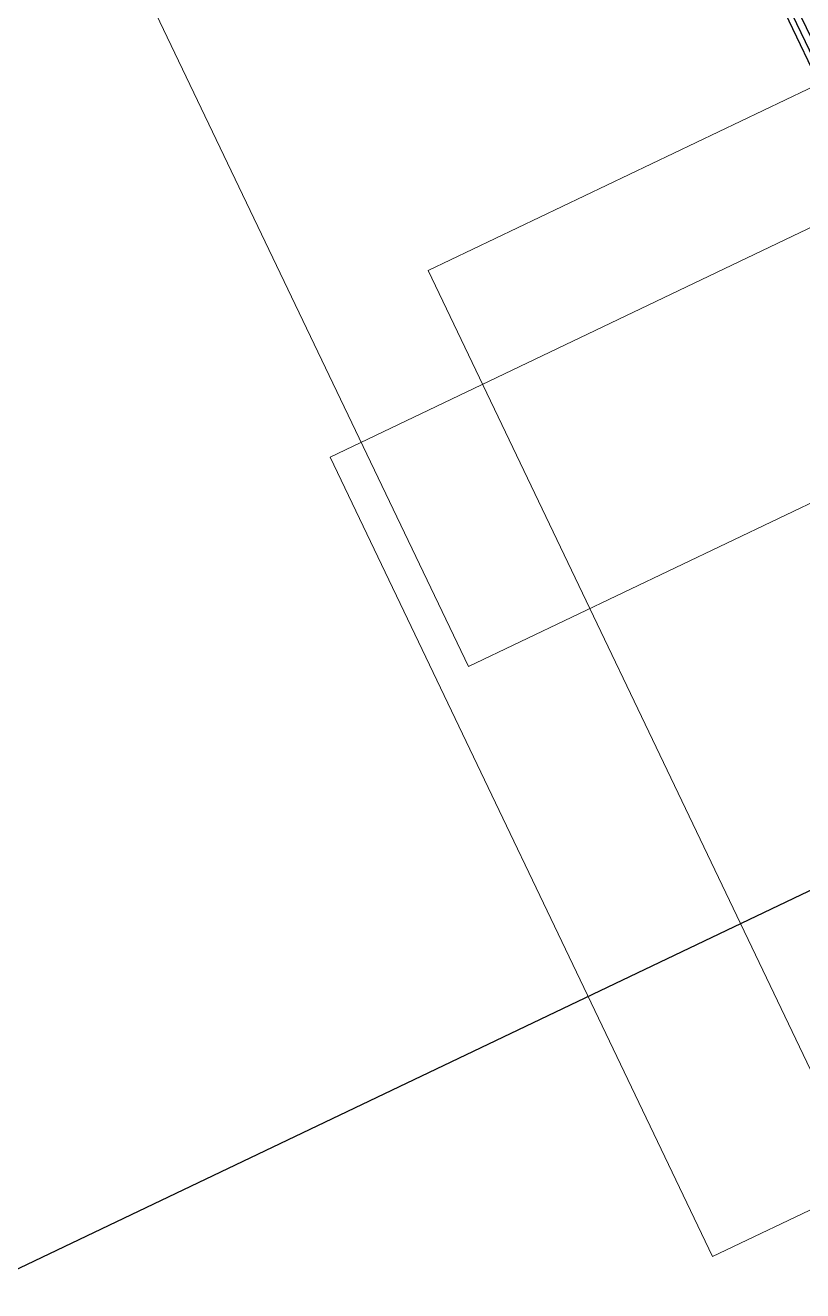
# Model space of a CAD drawing. Header units: metres. Extents: x 679304 to 680626, y 2747329 to 2750056.
# Drawn here: x 679532.677 to 679533.554, y 2747443.965 to 2747445.393 of the extents above; entities that cross this region are included whole.
import ezdxf

# ---------------------------------------------------------------- set-up
doc = ezdxf.new("R2010")
doc.units = ezdxf.units.M
doc.header["$XCLIPFRAME"] = 0
doc.layers.add('02-L-SEC-Shrubs', color=252, linetype='Continuous', lineweight=0, transparency=0.2)
doc.layers.add('3-TR terra compactada', color=45, linetype='Continuous', lineweight=0)
for name, color, linetype, true_color in [('SL_TREE_ACACIA_PYCNANTHA', 52, 'Continuous', 0xe0e000), ('SL_TREE_BOMBAX_CEIBA', 24, 'Continuous', 0x8f2400), ('SL_TREE_PROSOPIS_CINERARIA', 66, 'Continuous', 0x5f7f00)]:
    doc.layers.add(name, color=color, linetype=linetype, true_color=true_color)
picture_1 = doc.add_image_def('image3.png', size_in_pixel=(1135, 973))
picture_2 = doc.add_image_def('image1.png', size_in_pixel=(900, 793))
picture_3 = doc.add_image_def('image2.png', size_in_pixel=(716, 586))
picture_4 = doc.add_image_def('image5.png', size_in_pixel=(354, 263))
picture_5 = doc.add_image_def('image6.png', size_in_pixel=(393, 306))
picture_6 = doc.add_image_def('image8.png', size_in_pixel=(525, 309))

# ---------------------------------------------------------------- blocks, each defined once
blk = doc.blocks.new('General Section WaterFalls')
at = {"layer": '3-TR terra compactada'}
h = blk.add_hatch(dxfattribs=at)
h.set_pattern_fill('LINE', color=256, scale=0.0075)
h.set_pattern_definition([(360, (-1.593222050461918, -1.450000001117587), (0, 0.0238125), [])])
edge = h.paths.add_edge_path(flags=16)
edge.add_arc((87.91270721703766, -34.89102650922723), 0.0300000000000011, 0, 360)
h.paths.add_polyline_path([(60.86794612370431, -34.06345526850782), (60.86794612370431, -34.8165326055605), (77.28848761087283, -34.81653260439634), (77.28848760994151, -35.96653260430321), (94.02980208816007, -35.96653260337189), (94.02346620196477, -34.53352967253886), (88.77741158520803, -34.42881766473874), (88.7764219455421, -34.4783984052483), (88.67512278445065, -34.85645277681761), (84.06023222394288, -34.76436978625134), (83.96552849235012, -34.41241660504602), (83.95774579746649, -34.38224918977358), (83.95875280490145, -34.33179827523418), (79.98875382728875, -34.25026744417846), (79.98875382775441, -35.78771875007078), (77.43852502759546, -35.78771875007078), (77.43852502852678, -35.43748732609675), (78.61814005719498, -35.43770227907226), (78.05505687510595, -33.4629564518109), (67.10211191978306, -33.3788115279749), (67.01179703883827, -33.17811179091223), (66.85097349714488, -33.17687627975829), (63.56725041614845, -33.15126436809078), (63.56725041707978, -34.70336046814919), (61.01713174395263, -34.70336046768352), (61.0171317444183, -34.35336060426198), (62.10765844490379, -34.35336060402915), (61.58575402200222, -32.50950451311656), (50.68157043308019, -32.42573419259861), (50.59114177431911, -32.2250335814897), (50.42511908290908, -32.2237581287045), (47.14811543934047, -32.19819437991828), (47.14721526950597, -33.38156245509163), (44.99754665372893, -33.38156245509163), (44.99754665279761, -33.03156259073876), (45.56926759378984, -33.03156259120442), (45.14311256445944, -31.55625739693642), (34.2616229839623, -31.47266142093577), (34.17091776337475, -31.2719586850144), (34.00475173024461, -31.27068213094026), (30.72633214015514, -31.24511096207425), (30.72633214108646, -32.37863686797209), (28.57621343620122, -32.37863686820492), (28.57621343526989, -32.02863700361922), (29.14793437626213, -32.02863700361922), (28.72177934786305, -30.55333180958405), (17.8412764519453, -30.4697434140835), (17.68143947003409, -31.50181839196012), (28.27606689184904, -31.50181839149445), (28.27606689091772, -32.61037793336436), (44.44740463607013, -32.61037793196738), (44.44740463700145, -34.06345526920631)])
blk = doc.blocks.new('ACACIA_PYCNANTHA fade')
image = blk.add_image(picture_2, insert=(6.431672699195633, 0), size_in_units=(12.86334539839125, 11.334036556582513), rotation=180, dxfattribs=dict(fade=60))
image.dxf.v_pixel = (0, 0.0142926059982125)
image.set_boundary_path([(-0.5, -0.5), (899.5, 792.4999999999999)])
image.dxf.clipping = 0
image.dxf.flags = 15
blk = doc.blocks.new('BOMBAX CEIBA')
image = blk.add_image(picture_1, insert=(-10.21959880215359, 0), size_in_units=(20.43919760430721, 17.521884818494197))
image.set_boundary_path([(-0.5, -0.5), (1134.5, 972.4999999999999)])
image.dxf.clipping = 0
image.dxf.flags = 15
blk = doc.blocks.new('prospopis cineraria')
image = blk.add_image(picture_3, insert=(-4.000086040761157, 0), size_in_units=(7.410607290773175, 6.065105967029442))
image.dxf.flags = 15
blk = doc.blocks.new('shrub3')
image = blk.add_image(picture_4, insert=(-0.5, 0), size_in_units=(0.9999999999999835, 0.7429378531073323))
image.dxf.flags = 15
blk = doc.blocks.new('shrub2')
image = blk.add_image(picture_5, insert=(-0.5, 0), size_in_units=(0.9999999999999944, 0.7786259541984689))
image.dxf.flags = 15
blk = doc.blocks.new('shrub4')
image = blk.add_image(picture_6, insert=(-0.4999999997671694, -1.3969839e-09), size_in_units=(0.9999999999999974, 0.5885714285714271))
image.dxf.flags = 15

msp = doc.modelspace()

# ---------------------------------------------------------------- block references
at = {"rotation": 115.5575828871377}
msp.add_blockref('General Section WaterFalls', (679521.7318272467, 2747398.310749386), dxfattribs=at)
at = {"layer": '02-L-SEC-Shrubs', "extrusion": (-4.7116442588e-06, 9.8531248724e-06, 0.9999999999403582), "rotation": 115.5565585705314}
for name, p in [('shrub3', (679533.6312502202, 2747445.440417348, 23.8692022732525)), ('shrub4', (679533.8779247738, 2747444.918762961, 23.86919410493904)), ('shrub2', (679533.9386300575, 2747444.789962131, 23.86919404396973))]:
    msp.add_blockref(name, p, dxfattribs=at)
at = {"layer": 'SL_TREE_ACACIA_PYCNANTHA', "xscale": 0.8700474769190634, "yscale": 0.8700474769190634, "zscale": 0.8700474769190634, "rotation": 115.5482287746755}
msp.add_blockref('ACACIA_PYCNANTHA fade', (679531.5110093469, 2747449.638575289), dxfattribs=at)
at = {"layer": 'SL_TREE_ACACIA_PYCNANTHA', "rotation": 115.5482287746755}
msp.add_blockref('ACACIA_PYCNANTHA fade', (679535.3682735676, 2747441.60288268), dxfattribs=at)
at = {"layer": 'SL_TREE_BOMBAX_CEIBA', "xscale": 0.7623889844385263, "yscale": 0.7623889844385263, "zscale": 0.7623889844385263, "rotation": 115.5482287746755}
msp.add_blockref('BOMBAX CEIBA', (679533.7422132383, 2747445.029552021), dxfattribs=at)
at = {"layer": 'SL_TREE_PROSOPIS_CINERARIA', "rotation": 115.5482287746755}
msp.add_blockref('prospopis cineraria', (679532.5119365916, 2747447.693138172), dxfattribs=at)

# ---------------------------------------------------------------- pictures from other files: only their frames are drawn
at = {"layer": 'SL_TREE_BOMBAX_CEIBA'}
image = msp.add_image(picture_1, insert=(679529.5214176637, 2747453.81248662), size_in_units=(17.52200717640296, 15.021068707171876), rotation=-64.44241711089859, dxfattribs=dict(at, fade=53))
image.dxf.v_pixel = (-0.0139273274231843, -0.006660184203491)
image.set_boundary_path([(-0.5, -0.5), (1134.5, 972.4999999999999)])
image.dxf.clipping = 0
image.dxf.flags = 15

doc.saveas('drawing.dxf')
